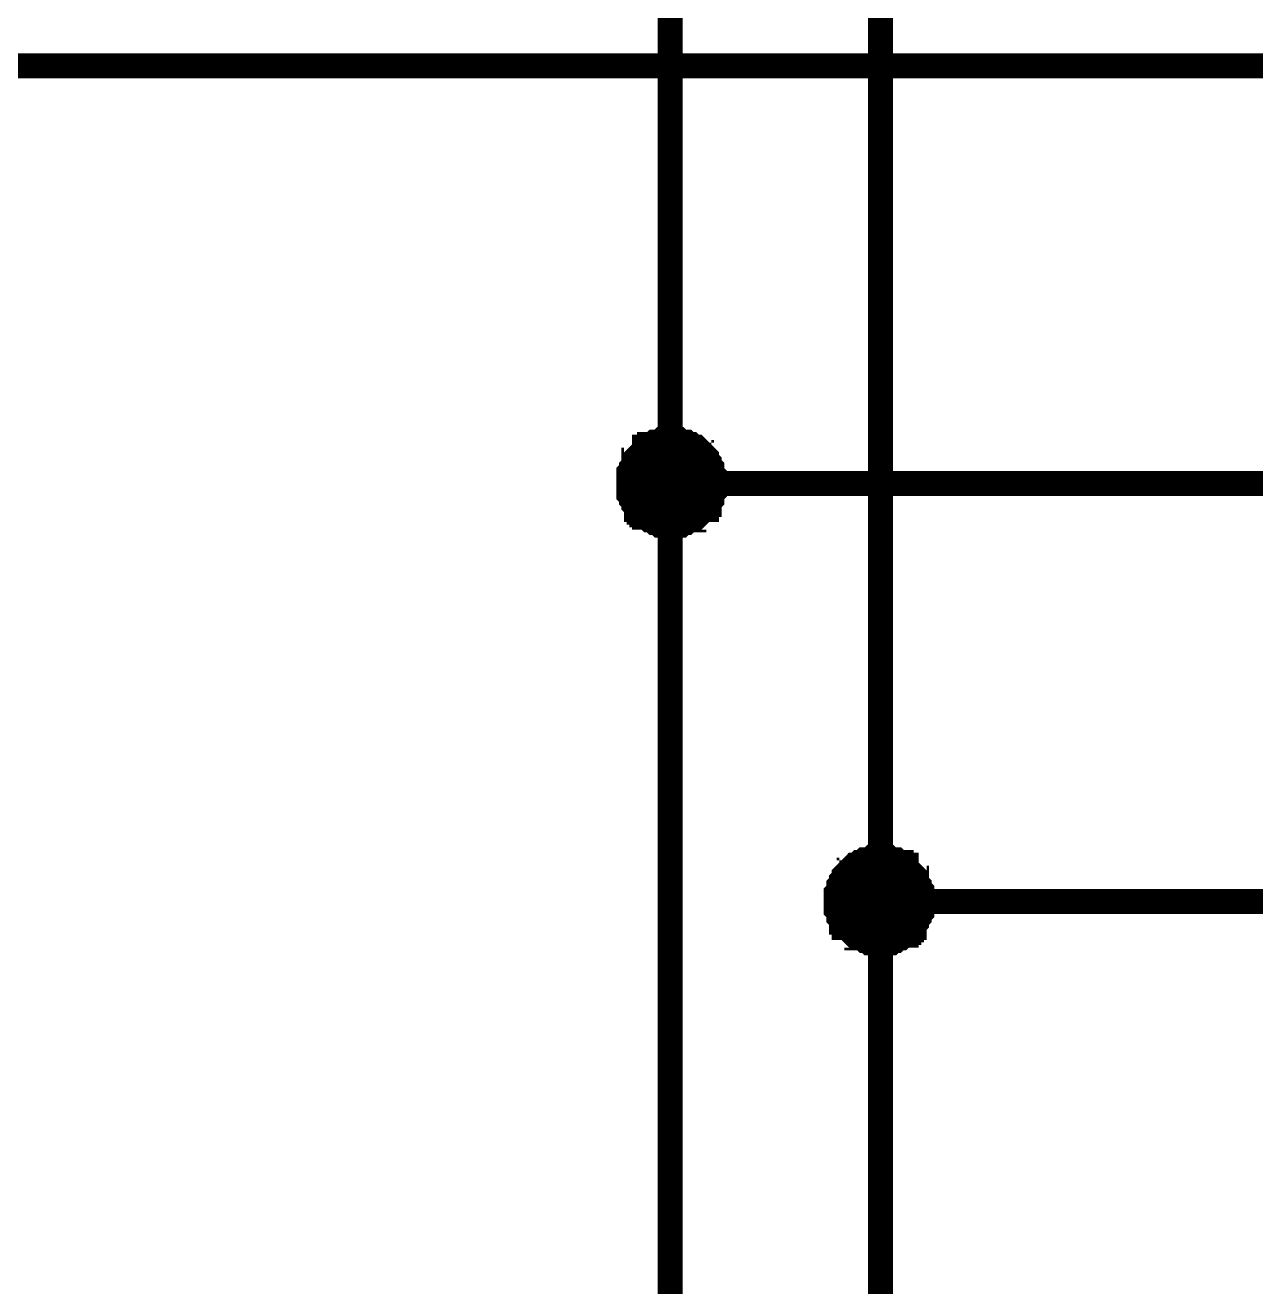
# Model space of a CAD drawing. Extents: x 260 to 1101, y 70 to 664.
# Drawn here: x 951.25 to 965.99, y 327.16 to 342.26 of the extents above; entities that cross this region are included whole.
import ezdxf

# ---------------------------------------------------------------- set-up
doc = ezdxf.new("R2010")
doc.units = 0
doc.header["$MEASUREMENT"] = 0
doc.layers.add('Sheet', color=255, linetype='CONTINUOUS')

msp = doc.modelspace()

# ---------------------------------------------------------------- linework, layer by layer
at = {"layer": 'Sheet'}
for points, const_width in [([(958.975, 336.776), (958.975, 351.782)], 0.3), ([(961.491, 346.78), (961.491, 331.775), (963.975, 331.775)], 0.3), ([(963.975, 341.778), (933.975, 341.778), (933.975, 289.275), (881.521, 289.275), (881.521, 311.767), (886.49, 311.767)], 0.3), ([(966.491, 341.778), (963.975, 341.778)], 0.3), ([(958.478, 336.776), (958.478, 336.807), (958.478, 336.839), (958.478, 336.839), (958.478, 336.87), (958.478, 336.901), (958.509, 336.932), (958.509, 336.963), (958.509, 336.963), (958.54, 336.994), (958.54, 337.025), (958.54, 337.056), (958.571, 337.056), (958.571, 337.087), (958.602, 337.118), (958.602, 337.118), (958.633, 337.149), (958.633, 337.149), (958.665, 337.18), (958.665, 337.211), (958.696, 337.211), (958.727, 337.211), (958.727, 337.242), (958.758, 337.242), (958.789, 337.273), (958.789, 337.273), (958.82, 337.273), (958.851, 337.273), (958.882, 337.305), (958.913, 337.305), (958.913, 337.305), (958.944, 337.305), (958.975, 337.305)], 0.3), ([(958.478, 336.776), (958.478, 336.807), (958.478, 336.839), (958.478, 336.839), (958.478, 336.87), (958.478, 336.901), (958.509, 336.932), (958.509, 336.963), (958.509, 336.963), (958.54, 336.994), (958.54, 337.025), (958.54, 337.056), (958.571, 337.056), (958.571, 337.087), (958.602, 337.118), (958.602, 337.118), (958.633, 337.149), (958.633, 337.149), (958.665, 337.18), (958.665, 337.211), (958.696, 337.211), (958.727, 337.211), (958.727, 337.242), (958.758, 337.242), (958.789, 337.273), (958.789, 337.273), (958.82, 337.273), (958.851, 337.273), (958.882, 337.305), (958.913, 337.305), (958.913, 337.305), (958.944, 337.305), (958.975, 337.305)], 0.3), ([(958.478, 336.776), (958.478, 336.807), (958.478, 336.839), (958.478, 336.839), (958.478, 336.87), (958.478, 336.901), (958.509, 336.932), (958.509, 336.963), (958.509, 336.963), (958.54, 336.994), (958.54, 337.025), (958.54, 337.056), (958.571, 337.056), (958.571, 337.087), (958.602, 337.118), (958.602, 337.118), (958.633, 337.149), (958.633, 337.149), (958.665, 337.18), (958.665, 337.211), (958.696, 337.211), (958.727, 337.211), (958.727, 337.242), (958.758, 337.242), (958.789, 337.273), (958.789, 337.273), (958.82, 337.273), (958.851, 337.273), (958.882, 337.305), (958.913, 337.305), (958.913, 337.305), (958.944, 337.305), (958.975, 337.305)], 0.3), ([(958.478, 336.776), (958.478, 336.807), (958.478, 336.839), (958.478, 336.839), (958.478, 336.87), (958.478, 336.901), (958.509, 336.932), (958.509, 336.963), (958.509, 336.963), (958.54, 336.994), (958.54, 337.025), (958.54, 337.056), (958.571, 337.056), (958.571, 337.087), (958.602, 337.118), (958.602, 337.118), (958.633, 337.149), (958.633, 337.149), (958.665, 337.18), (958.665, 337.211), (958.696, 337.211), (958.727, 337.211), (958.727, 337.242), (958.758, 337.242), (958.789, 337.273), (958.789, 337.273), (958.82, 337.273), (958.851, 337.273), (958.882, 337.305), (958.913, 337.305), (958.913, 337.305), (958.944, 337.305), (958.975, 337.305)], 0.3), ([(958.975, 337.305), (958.975, 337.305)], 0.3), ([(958.975, 337.305), (959.006, 337.305), (959.037, 337.305), (959.037, 337.305), (959.068, 337.305), (959.099, 337.273), (959.13, 337.273), (959.161, 337.273), (959.161, 337.273), (959.192, 337.242), (959.224, 337.242), (959.255, 337.211), (959.255, 337.211), (959.286, 337.211), (959.317, 337.18), (959.317, 337.149), (959.348, 337.149), (959.348, 337.118), (959.379, 337.118), (959.41, 337.087), (959.41, 337.056), (959.41, 337.056), (959.441, 337.025), (959.441, 336.994), (959.472, 336.963), (959.472, 336.963), (959.472, 336.932), (959.472, 336.901), (959.503, 336.87), (959.503, 336.839), (959.503, 336.839), (959.503, 336.807), (959.503, 336.776)], 0.3), ([(958.975, 337.305), (958.975, 337.305)], 0.3), ([(958.975, 337.305), (959.006, 337.305), (959.037, 337.305), (959.037, 337.305), (959.068, 337.305), (959.099, 337.273), (959.13, 337.273), (959.161, 337.273), (959.161, 337.273), (959.192, 337.242), (959.224, 337.242), (959.255, 337.211), (959.255, 337.211), (959.286, 337.211), (959.317, 337.18), (959.317, 337.149), (959.348, 337.149), (959.348, 337.118), (959.379, 337.118), (959.41, 337.087), (959.41, 337.056), (959.41, 337.056), (959.441, 337.025), (959.441, 336.994), (959.472, 336.963), (959.472, 336.963), (959.472, 336.932), (959.472, 336.901), (959.503, 336.87), (959.503, 336.839), (959.503, 336.839), (959.503, 336.807), (959.503, 336.776)], 0.3), ([(958.975, 337.305), (958.975, 337.305)], 0.3), ([(958.975, 337.305), (959.006, 337.305), (959.037, 337.305), (959.037, 337.305), (959.068, 337.305), (959.099, 337.273), (959.13, 337.273), (959.161, 337.273), (959.161, 337.273), (959.192, 337.242), (959.224, 337.242), (959.255, 337.211), (959.255, 337.211), (959.286, 337.211), (959.317, 337.18), (959.317, 337.149), (959.348, 337.149), (959.348, 337.118), (959.379, 337.118), (959.41, 337.087), (959.41, 337.056), (959.41, 337.056), (959.441, 337.025), (959.441, 336.994), (959.472, 336.963), (959.472, 336.963), (959.472, 336.932), (959.472, 336.901), (959.503, 336.87), (959.503, 336.839), (959.503, 336.839), (959.503, 336.807), (959.503, 336.776)], 0.3), ([(958.975, 337.305), (958.975, 337.305)], 0.3), ([(958.975, 337.305), (959.006, 337.305), (959.037, 337.305), (959.037, 337.305), (959.068, 337.305), (959.099, 337.273), (959.13, 337.273), (959.161, 337.273), (959.161, 337.273), (959.192, 337.242), (959.224, 337.242), (959.255, 337.211), (959.255, 337.211), (959.286, 337.211), (959.317, 337.18), (959.317, 337.149), (959.348, 337.149), (959.348, 337.118), (959.379, 337.118), (959.41, 337.087), (959.41, 337.056), (959.41, 337.056), (959.441, 337.025), (959.441, 336.994), (959.472, 336.963), (959.472, 336.963), (959.472, 336.932), (959.472, 336.901), (959.503, 336.87), (959.503, 336.839), (959.503, 336.839), (959.503, 336.807), (959.503, 336.776)], 0.3), ([(958.478, 336.776), (958.478, 336.807), (958.478, 336.839), (958.478, 336.839), (958.478, 336.87), (958.478, 336.901), (958.509, 336.932), (958.509, 336.963), (958.509, 336.963), (958.54, 336.994), (958.54, 337.025), (958.54, 337.056), (958.571, 337.056), (958.571, 337.087), (958.602, 337.118), (958.602, 337.118), (958.633, 337.149), (958.633, 337.149), (958.665, 337.18), (958.665, 337.211), (958.696, 337.211), (958.727, 337.211), (958.727, 337.242), (958.758, 337.242), (958.789, 337.273), (958.789, 337.273), (958.82, 337.273), (958.851, 337.273), (958.882, 337.305), (958.913, 337.305), (958.913, 337.305), (958.944, 337.305), (958.975, 337.305)], 0.0991), ([(958.478, 336.776), (958.478, 336.807), (958.478, 336.839), (958.478, 336.839), (958.478, 336.87), (958.478, 336.901), (958.509, 336.932), (958.509, 336.963), (958.509, 336.963), (958.54, 336.994), (958.54, 337.025), (958.54, 337.056), (958.571, 337.056), (958.571, 337.087), (958.602, 337.118), (958.602, 337.118), (958.633, 337.149), (958.633, 337.149), (958.665, 337.18), (958.665, 337.211), (958.696, 337.211), (958.727, 337.211), (958.727, 337.242), (958.758, 337.242), (958.789, 337.273), (958.789, 337.273), (958.82, 337.273), (958.851, 337.273), (958.882, 337.305), (958.913, 337.305), (958.913, 337.305), (958.944, 337.305), (958.975, 337.305)], 0.0991), ([(958.478, 336.776), (958.478, 336.807), (958.478, 336.839), (958.478, 336.839), (958.478, 336.87), (958.478, 336.901), (958.509, 336.932), (958.509, 336.963), (958.509, 336.963), (958.54, 336.994), (958.54, 337.025), (958.54, 337.056), (958.571, 337.056), (958.571, 337.087), (958.602, 337.118), (958.602, 337.118), (958.633, 337.149), (958.633, 337.149), (958.665, 337.18), (958.665, 337.211), (958.696, 337.211), (958.727, 337.211), (958.727, 337.242), (958.758, 337.242), (958.789, 337.273), (958.789, 337.273), (958.82, 337.273), (958.851, 337.273), (958.882, 337.305), (958.913, 337.305), (958.913, 337.305), (958.944, 337.305), (958.975, 337.305)], 0.0991), ([(958.478, 336.776), (958.478, 336.807), (958.478, 336.839), (958.478, 336.839), (958.478, 336.87), (958.478, 336.901), (958.509, 336.932), (958.509, 336.963), (958.509, 336.963), (958.54, 336.994), (958.54, 337.025), (958.54, 337.056), (958.571, 337.056), (958.571, 337.087), (958.602, 337.118), (958.602, 337.118), (958.633, 337.149), (958.633, 337.149), (958.665, 337.18), (958.665, 337.211), (958.696, 337.211), (958.727, 337.211), (958.727, 337.242), (958.758, 337.242), (958.789, 337.273), (958.789, 337.273), (958.82, 337.273), (958.851, 337.273), (958.882, 337.305), (958.913, 337.305), (958.913, 337.305), (958.944, 337.305), (958.975, 337.305)], 0.0991), ([(958.975, 337.305), (958.975, 337.305)], 0.0991), ([(958.975, 337.305), (959.006, 337.305), (959.037, 337.305), (959.037, 337.305), (959.068, 337.305), (959.099, 337.273), (959.13, 337.273), (959.161, 337.273), (959.161, 337.273), (959.192, 337.242), (959.224, 337.242), (959.255, 337.211), (959.255, 337.211), (959.286, 337.211), (959.317, 337.18), (959.317, 337.149), (959.348, 337.149), (959.348, 337.118), (959.379, 337.118), (959.41, 337.087), (959.41, 337.056), (959.41, 337.056), (959.441, 337.025), (959.441, 336.994), (959.472, 336.963), (959.472, 336.963), (959.472, 336.932), (959.472, 336.901), (959.503, 336.87), (959.503, 336.839), (959.503, 336.839), (959.503, 336.807), (959.503, 336.776)], 0.0991), ([(958.975, 337.305), (958.975, 337.305)], 0.0991), ([(958.975, 337.305), (959.006, 337.305), (959.037, 337.305), (959.037, 337.305), (959.068, 337.305), (959.099, 337.273), (959.13, 337.273), (959.161, 337.273), (959.161, 337.273), (959.192, 337.242), (959.224, 337.242), (959.255, 337.211), (959.255, 337.211), (959.286, 337.211), (959.317, 337.18), (959.317, 337.149), (959.348, 337.149), (959.348, 337.118), (959.379, 337.118), (959.41, 337.087), (959.41, 337.056), (959.41, 337.056), (959.441, 337.025), (959.441, 336.994), (959.472, 336.963), (959.472, 336.963), (959.472, 336.932), (959.472, 336.901), (959.503, 336.87), (959.503, 336.839), (959.503, 336.839), (959.503, 336.807), (959.503, 336.776)], 0.0991), ([(958.975, 337.305), (958.975, 337.305)], 0.0991), ([(958.975, 337.305), (959.006, 337.305), (959.037, 337.305), (959.037, 337.305), (959.068, 337.305), (959.099, 337.273), (959.13, 337.273), (959.161, 337.273), (959.161, 337.273), (959.192, 337.242), (959.224, 337.242), (959.255, 337.211), (959.255, 337.211), (959.286, 337.211), (959.317, 337.18), (959.317, 337.149), (959.348, 337.149), (959.348, 337.118), (959.379, 337.118), (959.41, 337.087), (959.41, 337.056), (959.41, 337.056), (959.441, 337.025), (959.441, 336.994), (959.472, 336.963), (959.472, 336.963), (959.472, 336.932), (959.472, 336.901), (959.503, 336.87), (959.503, 336.839), (959.503, 336.839), (959.503, 336.807), (959.503, 336.776)], 0.0991), ([(958.975, 337.305), (958.975, 337.305)], 0.0991), ([(958.975, 337.305), (959.006, 337.305), (959.037, 337.305), (959.037, 337.305), (959.068, 337.305), (959.099, 337.273), (959.13, 337.273), (959.161, 337.273), (959.161, 337.273), (959.192, 337.242), (959.224, 337.242), (959.255, 337.211), (959.255, 337.211), (959.286, 337.211), (959.317, 337.18), (959.317, 337.149), (959.348, 337.149), (959.348, 337.118), (959.379, 337.118), (959.41, 337.087), (959.41, 337.056), (959.41, 337.056), (959.441, 337.025), (959.441, 336.994), (959.472, 336.963), (959.472, 336.963), (959.472, 336.932), (959.472, 336.901), (959.503, 336.87), (959.503, 336.839), (959.503, 336.839), (959.503, 336.807), (959.503, 336.776)], 0.0991), ([(958.975, 336.279), (958.944, 336.279), (958.913, 336.279), (958.913, 336.279), (958.882, 336.279), (958.851, 336.279), (958.82, 336.31), (958.789, 336.31), (958.789, 336.31), (958.758, 336.341), (958.727, 336.341), (958.727, 336.341), (958.696, 336.373), (958.665, 336.373), (958.665, 336.404), (958.633, 336.404), (958.633, 336.435), (958.602, 336.435), (958.602, 336.466), (958.571, 336.466), (958.571, 336.497), (958.54, 336.528), (958.54, 336.528), (958.54, 336.559), (958.509, 336.59), (958.509, 336.59), (958.509, 336.621), (958.478, 336.652), (958.478, 336.683), (958.478, 336.714), (958.478, 336.714), (958.478, 336.745), (958.478, 336.776)], 0.3), ([(958.478, 336.776), (958.478, 336.776)], 0.3), ([(958.975, 336.279), (958.944, 336.279), (958.913, 336.279), (958.913, 336.279), (958.882, 336.279), (958.851, 336.279), (958.82, 336.31), (958.789, 336.31), (958.789, 336.31), (958.758, 336.341), (958.727, 336.341), (958.727, 336.341), (958.696, 336.373), (958.665, 336.373), (958.665, 336.404), (958.633, 336.404), (958.633, 336.435), (958.602, 336.435), (958.602, 336.466), (958.571, 336.466), (958.571, 336.497), (958.54, 336.528), (958.54, 336.528), (958.54, 336.559), (958.509, 336.59), (958.509, 336.59), (958.509, 336.621), (958.478, 336.652), (958.478, 336.683), (958.478, 336.714), (958.478, 336.714), (958.478, 336.745), (958.478, 336.776)], 0.3), ([(958.478, 336.776), (958.478, 336.776)], 0.3), ([(958.975, 336.279), (958.944, 336.279), (958.913, 336.279), (958.913, 336.279), (958.882, 336.279), (958.851, 336.279), (958.82, 336.31), (958.789, 336.31), (958.789, 336.31), (958.758, 336.341), (958.727, 336.341), (958.727, 336.341), (958.696, 336.373), (958.665, 336.373), (958.665, 336.404), (958.633, 336.404), (958.633, 336.435), (958.602, 336.435), (958.602, 336.466), (958.571, 336.466), (958.571, 336.497), (958.54, 336.528), (958.54, 336.528), (958.54, 336.559), (958.509, 336.59), (958.509, 336.59), (958.509, 336.621), (958.478, 336.652), (958.478, 336.683), (958.478, 336.714), (958.478, 336.714), (958.478, 336.745), (958.478, 336.776)], 0.3), ([(958.478, 336.776), (958.478, 336.776)], 0.3), ([(958.975, 336.279), (958.944, 336.279), (958.913, 336.279), (958.913, 336.279), (958.882, 336.279), (958.851, 336.279), (958.82, 336.31), (958.789, 336.31), (958.789, 336.31), (958.758, 336.341), (958.727, 336.341), (958.727, 336.341), (958.696, 336.373), (958.665, 336.373), (958.665, 336.404), (958.633, 336.404), (958.633, 336.435), (958.602, 336.435), (958.602, 336.466), (958.571, 336.466), (958.571, 336.497), (958.54, 336.528), (958.54, 336.528), (958.54, 336.559), (958.509, 336.59), (958.509, 336.59), (958.509, 336.621), (958.478, 336.652), (958.478, 336.683), (958.478, 336.714), (958.478, 336.714), (958.478, 336.745), (958.478, 336.776)], 0.3), ([(958.478, 336.776), (958.478, 336.776)], 0.3), ([(963.975, 336.776), (958.975, 336.776), (958.975, 321.771)], 0.3), ([(959.503, 336.776), (959.503, 336.745), (959.503, 336.714), (959.503, 336.714), (959.503, 336.683), (959.472, 336.652), (959.472, 336.621), (959.472, 336.59), (959.472, 336.59), (959.441, 336.559), (959.441, 336.528), (959.41, 336.528), (959.41, 336.497), (959.41, 336.466), (959.379, 336.466), (959.348, 336.435), (959.348, 336.435), (959.317, 336.404), (959.317, 336.404), (959.286, 336.373), (959.255, 336.373), (959.255, 336.341), (959.224, 336.341), (959.192, 336.341), (959.161, 336.31), (959.161, 336.31), (959.13, 336.31), (959.099, 336.279), (959.068, 336.279), (959.037, 336.279), (959.037, 336.279), (959.006, 336.279), (958.975, 336.279)], 0.3), ([(959.503, 336.776), (959.503, 336.745), (959.503, 336.714), (959.503, 336.714), (959.503, 336.683), (959.472, 336.652), (959.472, 336.621), (959.472, 336.59), (959.472, 336.59), (959.441, 336.559), (959.441, 336.528), (959.41, 336.528), (959.41, 336.497), (959.41, 336.466), (959.379, 336.466), (959.348, 336.435), (959.348, 336.435), (959.317, 336.404), (959.317, 336.404), (959.286, 336.373), (959.255, 336.373), (959.255, 336.341), (959.224, 336.341), (959.192, 336.341), (959.161, 336.31), (959.161, 336.31), (959.13, 336.31), (959.099, 336.279), (959.068, 336.279), (959.037, 336.279), (959.037, 336.279), (959.006, 336.279), (958.975, 336.279)], 0.3), ([(959.503, 336.776), (959.503, 336.745), (959.503, 336.714), (959.503, 336.714), (959.503, 336.683), (959.472, 336.652), (959.472, 336.621), (959.472, 336.59), (959.472, 336.59), (959.441, 336.559), (959.441, 336.528), (959.41, 336.528), (959.41, 336.497), (959.41, 336.466), (959.379, 336.466), (959.348, 336.435), (959.348, 336.435), (959.317, 336.404), (959.317, 336.404), (959.286, 336.373), (959.255, 336.373), (959.255, 336.341), (959.224, 336.341), (959.192, 336.341), (959.161, 336.31), (959.161, 336.31), (959.13, 336.31), (959.099, 336.279), (959.068, 336.279), (959.037, 336.279), (959.037, 336.279), (959.006, 336.279), (958.975, 336.279)], 0.3), ([(959.503, 336.776), (959.503, 336.745), (959.503, 336.714), (959.503, 336.714), (959.503, 336.683), (959.472, 336.652), (959.472, 336.621), (959.472, 336.59), (959.472, 336.59), (959.441, 336.559), (959.441, 336.528), (959.41, 336.528), (959.41, 336.497), (959.41, 336.466), (959.379, 336.466), (959.348, 336.435), (959.348, 336.435), (959.317, 336.404), (959.317, 336.404), (959.286, 336.373), (959.255, 336.373), (959.255, 336.341), (959.224, 336.341), (959.192, 336.341), (959.161, 336.31), (959.161, 336.31), (959.13, 336.31), (959.099, 336.279), (959.068, 336.279), (959.037, 336.279), (959.037, 336.279), (959.006, 336.279), (958.975, 336.279)], 0.3), ([(959.503, 336.776), (959.503, 336.776), (959.503, 336.776), (959.503, 336.776), (959.503, 336.776), (959.503, 336.776), (959.503, 336.776), (959.503, 336.776), (959.503, 336.776), (959.503, 336.776), (959.503, 336.776), (959.503, 336.776), (959.503, 336.776), (959.503, 336.776), (959.503, 336.776), (959.503, 336.776), (959.503, 336.776), (959.503, 336.776), (959.503, 336.776), (959.503, 336.776), (959.503, 336.776), (959.503, 336.776), (959.503, 336.776), (959.503, 336.776), (959.503, 336.776), (959.503, 336.776), (959.503, 336.776), (959.503, 336.776), (959.503, 336.776), (959.503, 336.776), (959.503, 336.776), (959.503, 336.776), (959.503, 336.776)], 0.3), ([(959.503, 336.776), (959.503, 336.776)], 0.3), ([(959.503, 336.776), (959.503, 336.776), (959.503, 336.776), (959.503, 336.776), (959.503, 336.776), (959.503, 336.776), (959.503, 336.776), (959.503, 336.776), (959.503, 336.776), (959.503, 336.776), (959.503, 336.776), (959.503, 336.776), (959.503, 336.776), (959.503, 336.776), (959.503, 336.776), (959.503, 336.776), (959.503, 336.776), (959.503, 336.776), (959.503, 336.776), (959.503, 336.776), (959.503, 336.776), (959.503, 336.776), (959.503, 336.776), (959.503, 336.776), (959.503, 336.776), (959.503, 336.776), (959.503, 336.776), (959.503, 336.776), (959.503, 336.776), (959.503, 336.776), (959.503, 336.776), (959.503, 336.776), (959.503, 336.776)], 0.3), ([(959.503, 336.776), (959.503, 336.776)], 0.3), ([(959.503, 336.776), (959.503, 336.776), (959.503, 336.776), (959.503, 336.776), (959.503, 336.776), (959.503, 336.776), (959.503, 336.776), (959.503, 336.776), (959.503, 336.776), (959.503, 336.776), (959.503, 336.776), (959.503, 336.776), (959.503, 336.776), (959.503, 336.776), (959.503, 336.776), (959.503, 336.776), (959.503, 336.776), (959.503, 336.776), (959.503, 336.776), (959.503, 336.776), (959.503, 336.776), (959.503, 336.776), (959.503, 336.776), (959.503, 336.776), (959.503, 336.776), (959.503, 336.776), (959.503, 336.776), (959.503, 336.776), (959.503, 336.776), (959.503, 336.776), (959.503, 336.776), (959.503, 336.776), (959.503, 336.776)], 0.3), ([(959.503, 336.776), (959.503, 336.776)], 0.3), ([(959.503, 336.776), (959.503, 336.776), (959.503, 336.776), (959.503, 336.776), (959.503, 336.776), (959.503, 336.776), (959.503, 336.776), (959.503, 336.776), (959.503, 336.776), (959.503, 336.776), (959.503, 336.776), (959.503, 336.776), (959.503, 336.776), (959.503, 336.776), (959.503, 336.776), (959.503, 336.776), (959.503, 336.776), (959.503, 336.776), (959.503, 336.776), (959.503, 336.776), (959.503, 336.776), (959.503, 336.776), (959.503, 336.776), (959.503, 336.776), (959.503, 336.776), (959.503, 336.776), (959.503, 336.776), (959.503, 336.776), (959.503, 336.776), (959.503, 336.776), (959.503, 336.776), (959.503, 336.776), (959.503, 336.776)], 0.3), ([(959.503, 336.776), (959.503, 336.776)], 0.3), ([(966.491, 336.776), (963.975, 336.776)], 0.3), ([(958.975, 336.279), (958.944, 336.279), (958.913, 336.279), (958.913, 336.279), (958.882, 336.279), (958.851, 336.279), (958.82, 336.31), (958.789, 336.31), (958.789, 336.31), (958.758, 336.341), (958.727, 336.341), (958.727, 336.341), (958.696, 336.373), (958.665, 336.373), (958.665, 336.404), (958.633, 336.404), (958.633, 336.435), (958.602, 336.435), (958.602, 336.466), (958.571, 336.466), (958.571, 336.497), (958.54, 336.528), (958.54, 336.528), (958.54, 336.559), (958.509, 336.59), (958.509, 336.59), (958.509, 336.621), (958.478, 336.652), (958.478, 336.683), (958.478, 336.714), (958.478, 336.714), (958.478, 336.745), (958.478, 336.776)], 0.0991), ([(958.478, 336.776), (958.478, 336.776)], 0.0991), ([(958.975, 336.279), (958.944, 336.279), (958.913, 336.279), (958.913, 336.279), (958.882, 336.279), (958.851, 336.279), (958.82, 336.31), (958.789, 336.31), (958.789, 336.31), (958.758, 336.341), (958.727, 336.341), (958.727, 336.341), (958.696, 336.373), (958.665, 336.373), (958.665, 336.404), (958.633, 336.404), (958.633, 336.435), (958.602, 336.435), (958.602, 336.466), (958.571, 336.466), (958.571, 336.497), (958.54, 336.528), (958.54, 336.528), (958.54, 336.559), (958.509, 336.59), (958.509, 336.59), (958.509, 336.621), (958.478, 336.652), (958.478, 336.683), (958.478, 336.714), (958.478, 336.714), (958.478, 336.745), (958.478, 336.776)], 0.0991), ([(958.478, 336.776), (958.478, 336.776)], 0.0991), ([(958.975, 336.279), (958.944, 336.279), (958.913, 336.279), (958.913, 336.279), (958.882, 336.279), (958.851, 336.279), (958.82, 336.31), (958.789, 336.31), (958.789, 336.31), (958.758, 336.341), (958.727, 336.341), (958.727, 336.341), (958.696, 336.373), (958.665, 336.373), (958.665, 336.404), (958.633, 336.404), (958.633, 336.435), (958.602, 336.435), (958.602, 336.466), (958.571, 336.466), (958.571, 336.497), (958.54, 336.528), (958.54, 336.528), (958.54, 336.559), (958.509, 336.59), (958.509, 336.59), (958.509, 336.621), (958.478, 336.652), (958.478, 336.683), (958.478, 336.714), (958.478, 336.714), (958.478, 336.745), (958.478, 336.776)], 0.0991), ([(958.478, 336.776), (958.478, 336.776)], 0.0991), ([(958.975, 336.279), (958.944, 336.279), (958.913, 336.279), (958.913, 336.279), (958.882, 336.279), (958.851, 336.279), (958.82, 336.31), (958.789, 336.31), (958.789, 336.31), (958.758, 336.341), (958.727, 336.341), (958.727, 336.341), (958.696, 336.373), (958.665, 336.373), (958.665, 336.404), (958.633, 336.404), (958.633, 336.435), (958.602, 336.435), (958.602, 336.466), (958.571, 336.466), (958.571, 336.497), (958.54, 336.528), (958.54, 336.528), (958.54, 336.559), (958.509, 336.59), (958.509, 336.59), (958.509, 336.621), (958.478, 336.652), (958.478, 336.683), (958.478, 336.714), (958.478, 336.714), (958.478, 336.745), (958.478, 336.776)], 0.0991), ([(958.478, 336.776), (958.478, 336.776)], 0.0991), ([(959.503, 336.776), (959.503, 336.745), (959.503, 336.714), (959.503, 336.714), (959.503, 336.683), (959.472, 336.652), (959.472, 336.621), (959.472, 336.59), (959.472, 336.59), (959.441, 336.559), (959.441, 336.528), (959.41, 336.528), (959.41, 336.497), (959.41, 336.466), (959.379, 336.466), (959.348, 336.435), (959.348, 336.435), (959.317, 336.404), (959.317, 336.404), (959.286, 336.373), (959.255, 336.373), (959.255, 336.341), (959.224, 336.341), (959.192, 336.341), (959.161, 336.31), (959.161, 336.31), (959.13, 336.31), (959.099, 336.279), (959.068, 336.279), (959.037, 336.279), (959.037, 336.279), (959.006, 336.279), (958.975, 336.279)], 0.0991), ([(959.503, 336.776), (959.503, 336.745), (959.503, 336.714), (959.503, 336.714), (959.503, 336.683), (959.472, 336.652), (959.472, 336.621), (959.472, 336.59), (959.472, 336.59), (959.441, 336.559), (959.441, 336.528), (959.41, 336.528), (959.41, 336.497), (959.41, 336.466), (959.379, 336.466), (959.348, 336.435), (959.348, 336.435), (959.317, 336.404), (959.317, 336.404), (959.286, 336.373), (959.255, 336.373), (959.255, 336.341), (959.224, 336.341), (959.192, 336.341), (959.161, 336.31), (959.161, 336.31), (959.13, 336.31), (959.099, 336.279), (959.068, 336.279), (959.037, 336.279), (959.037, 336.279), (959.006, 336.279), (958.975, 336.279)], 0.0991), ([(959.503, 336.776), (959.503, 336.745), (959.503, 336.714), (959.503, 336.714), (959.503, 336.683), (959.472, 336.652), (959.472, 336.621), (959.472, 336.59), (959.472, 336.59), (959.441, 336.559), (959.441, 336.528), (959.41, 336.528), (959.41, 336.497), (959.41, 336.466), (959.379, 336.466), (959.348, 336.435), (959.348, 336.435), (959.317, 336.404), (959.317, 336.404), (959.286, 336.373), (959.255, 336.373), (959.255, 336.341), (959.224, 336.341), (959.192, 336.341), (959.161, 336.31), (959.161, 336.31), (959.13, 336.31), (959.099, 336.279), (959.068, 336.279), (959.037, 336.279), (959.037, 336.279), (959.006, 336.279), (958.975, 336.279)], 0.0991), ([(959.503, 336.776), (959.503, 336.745), (959.503, 336.714), (959.503, 336.714), (959.503, 336.683), (959.472, 336.652), (959.472, 336.621), (959.472, 336.59), (959.472, 336.59), (959.441, 336.559), (959.441, 336.528), (959.41, 336.528), (959.41, 336.497), (959.41, 336.466), (959.379, 336.466), (959.348, 336.435), (959.348, 336.435), (959.317, 336.404), (959.317, 336.404), (959.286, 336.373), (959.255, 336.373), (959.255, 336.341), (959.224, 336.341), (959.192, 336.341), (959.161, 336.31), (959.161, 336.31), (959.13, 336.31), (959.099, 336.279), (959.068, 336.279), (959.037, 336.279), (959.037, 336.279), (959.006, 336.279), (958.975, 336.279)], 0.0991), ([(959.503, 336.776), (959.503, 336.776), (959.503, 336.776), (959.503, 336.776), (959.503, 336.776), (959.503, 336.776), (959.503, 336.776), (959.503, 336.776), (959.503, 336.776), (959.503, 336.776), (959.503, 336.776), (959.503, 336.776), (959.503, 336.776), (959.503, 336.776), (959.503, 336.776), (959.503, 336.776), (959.503, 336.776), (959.503, 336.776), (959.503, 336.776), (959.503, 336.776), (959.503, 336.776), (959.503, 336.776), (959.503, 336.776), (959.503, 336.776), (959.503, 336.776), (959.503, 336.776), (959.503, 336.776), (959.503, 336.776), (959.503, 336.776), (959.503, 336.776), (959.503, 336.776), (959.503, 336.776), (959.503, 336.776)], 0.0991), ([(959.503, 336.776), (959.503, 336.776)], 0.0991), ([(959.503, 336.776), (959.503, 336.776), (959.503, 336.776), (959.503, 336.776), (959.503, 336.776), (959.503, 336.776), (959.503, 336.776), (959.503, 336.776), (959.503, 336.776), (959.503, 336.776), (959.503, 336.776), (959.503, 336.776), (959.503, 336.776), (959.503, 336.776), (959.503, 336.776), (959.503, 336.776), (959.503, 336.776), (959.503, 336.776), (959.503, 336.776), (959.503, 336.776), (959.503, 336.776), (959.503, 336.776), (959.503, 336.776), (959.503, 336.776), (959.503, 336.776), (959.503, 336.776), (959.503, 336.776), (959.503, 336.776), (959.503, 336.776), (959.503, 336.776), (959.503, 336.776), (959.503, 336.776), (959.503, 336.776)], 0.0991), ([(959.503, 336.776), (959.503, 336.776)], 0.0991), ([(959.503, 336.776), (959.503, 336.776), (959.503, 336.776), (959.503, 336.776), (959.503, 336.776), (959.503, 336.776), (959.503, 336.776), (959.503, 336.776), (959.503, 336.776), (959.503, 336.776), (959.503, 336.776), (959.503, 336.776), (959.503, 336.776), (959.503, 336.776), (959.503, 336.776), (959.503, 336.776), (959.503, 336.776), (959.503, 336.776), (959.503, 336.776), (959.503, 336.776), (959.503, 336.776), (959.503, 336.776), (959.503, 336.776), (959.503, 336.776), (959.503, 336.776), (959.503, 336.776), (959.503, 336.776), (959.503, 336.776), (959.503, 336.776), (959.503, 336.776), (959.503, 336.776), (959.503, 336.776), (959.503, 336.776)], 0.0991), ([(959.503, 336.776), (959.503, 336.776)], 0.0991), ([(959.503, 336.776), (959.503, 336.776), (959.503, 336.776), (959.503, 336.776), (959.503, 336.776), (959.503, 336.776), (959.503, 336.776), (959.503, 336.776), (959.503, 336.776), (959.503, 336.776), (959.503, 336.776), (959.503, 336.776), (959.503, 336.776), (959.503, 336.776), (959.503, 336.776), (959.503, 336.776), (959.503, 336.776), (959.503, 336.776), (959.503, 336.776), (959.503, 336.776), (959.503, 336.776), (959.503, 336.776), (959.503, 336.776), (959.503, 336.776), (959.503, 336.776), (959.503, 336.776), (959.503, 336.776), (959.503, 336.776), (959.503, 336.776), (959.503, 336.776), (959.503, 336.776), (959.503, 336.776), (959.503, 336.776)], 0.0991), ([(959.503, 336.776), (959.503, 336.776)], 0.0991), ([(960.963, 331.775), (960.963, 331.806), (960.963, 331.837), (960.963, 331.837), (960.963, 331.868), (960.994, 331.899), (960.994, 331.93), (960.994, 331.961), (960.994, 331.961), (961.025, 331.992), (961.025, 332.023), (961.056, 332.054), (961.056, 332.054), (961.056, 332.085), (961.087, 332.116), (961.118, 332.116), (961.118, 332.147), (961.149, 332.147), (961.149, 332.178), (961.18, 332.21), (961.211, 332.21), (961.211, 332.21), (961.242, 332.241), (961.273, 332.241), (961.304, 332.272), (961.304, 332.272), (961.335, 332.272), (961.366, 332.272), (961.397, 332.303), (961.429, 332.303), (961.429, 332.303), (961.46, 332.303), (961.491, 332.303)], 0.3), ([(960.963, 331.775), (960.963, 331.806), (960.963, 331.837), (960.963, 331.837), (960.963, 331.868), (960.994, 331.899), (960.994, 331.93), (960.994, 331.961), (960.994, 331.961), (961.025, 331.992), (961.025, 332.023), (961.056, 332.054), (961.056, 332.054), (961.056, 332.085), (961.087, 332.116), (961.118, 332.116), (961.118, 332.147), (961.149, 332.147), (961.149, 332.178), (961.18, 332.21), (961.211, 332.21), (961.211, 332.21), (961.242, 332.241), (961.273, 332.241), (961.304, 332.272), (961.304, 332.272), (961.335, 332.272), (961.366, 332.272), (961.397, 332.303), (961.429, 332.303), (961.429, 332.303), (961.46, 332.303), (961.491, 332.303)], 0.3), ([(960.963, 331.775), (960.963, 331.806), (960.963, 331.837), (960.963, 331.837), (960.963, 331.868), (960.994, 331.899), (960.994, 331.93), (960.994, 331.961), (960.994, 331.961), (961.025, 331.992), (961.025, 332.023), (961.056, 332.054), (961.056, 332.054), (961.056, 332.085), (961.087, 332.116), (961.118, 332.116), (961.118, 332.147), (961.149, 332.147), (961.149, 332.178), (961.18, 332.21), (961.211, 332.21), (961.211, 332.21), (961.242, 332.241), (961.273, 332.241), (961.304, 332.272), (961.304, 332.272), (961.335, 332.272), (961.366, 332.272), (961.397, 332.303), (961.429, 332.303), (961.429, 332.303), (961.46, 332.303), (961.491, 332.303)], 0.3), ([(960.963, 331.775), (960.963, 331.806), (960.963, 331.837), (960.963, 331.837), (960.963, 331.868), (960.994, 331.899), (960.994, 331.93), (960.994, 331.961), (960.994, 331.961), (961.025, 331.992), (961.025, 332.023), (961.056, 332.054), (961.056, 332.054), (961.056, 332.085), (961.087, 332.116), (961.118, 332.116), (961.118, 332.147), (961.149, 332.147), (961.149, 332.178), (961.18, 332.21), (961.211, 332.21), (961.211, 332.21), (961.242, 332.241), (961.273, 332.241), (961.304, 332.272), (961.304, 332.272), (961.335, 332.272), (961.366, 332.272), (961.397, 332.303), (961.429, 332.303), (961.429, 332.303), (961.46, 332.303), (961.491, 332.303)], 0.3), ([(961.491, 332.303), (961.491, 332.303)], 0.3), ([(961.491, 332.303), (961.522, 332.303), (961.553, 332.303), (961.553, 332.303), (961.584, 332.303), (961.615, 332.272), (961.646, 332.272), (961.677, 332.272), (961.677, 332.272), (961.708, 332.241), (961.739, 332.241), (961.739, 332.21), (961.77, 332.21), (961.801, 332.21), (961.801, 332.178), (961.832, 332.147), (961.832, 332.147), (961.863, 332.116), (961.863, 332.116), (961.894, 332.085), (961.894, 332.054), (961.925, 332.054), (961.925, 332.023), (961.925, 331.992), (961.956, 331.961), (961.956, 331.961), (961.956, 331.93), (961.988, 331.899), (961.988, 331.868), (961.988, 331.837), (961.988, 331.837), (961.988, 331.806), (961.988, 331.775)], 0.3), ([(961.491, 332.303), (961.491, 332.303)], 0.3), ([(961.491, 332.303), (961.522, 332.303), (961.553, 332.303), (961.553, 332.303), (961.584, 332.303), (961.615, 332.272), (961.646, 332.272), (961.677, 332.272), (961.677, 332.272), (961.708, 332.241), (961.739, 332.241), (961.739, 332.21), (961.77, 332.21), (961.801, 332.21), (961.801, 332.178), (961.832, 332.147), (961.832, 332.147), (961.863, 332.116), (961.863, 332.116), (961.894, 332.085), (961.894, 332.054), (961.925, 332.054), (961.925, 332.023), (961.925, 331.992), (961.956, 331.961), (961.956, 331.961), (961.956, 331.93), (961.988, 331.899), (961.988, 331.868), (961.988, 331.837), (961.988, 331.837), (961.988, 331.806), (961.988, 331.775)], 0.3), ([(961.491, 332.303), (961.491, 332.303)], 0.3), ([(961.491, 332.303), (961.522, 332.303), (961.553, 332.303), (961.553, 332.303), (961.584, 332.303), (961.615, 332.272), (961.646, 332.272), (961.677, 332.272), (961.677, 332.272), (961.708, 332.241), (961.739, 332.241), (961.739, 332.21), (961.77, 332.21), (961.801, 332.21), (961.801, 332.178), (961.832, 332.147), (961.832, 332.147), (961.863, 332.116), (961.863, 332.116), (961.894, 332.085), (961.894, 332.054), (961.925, 332.054), (961.925, 332.023), (961.925, 331.992), (961.956, 331.961), (961.956, 331.961), (961.956, 331.93), (961.988, 331.899), (961.988, 331.868), (961.988, 331.837), (961.988, 331.837), (961.988, 331.806), (961.988, 331.775)], 0.3), ([(961.491, 332.303), (961.491, 332.303)], 0.3), ([(961.491, 332.303), (961.522, 332.303), (961.553, 332.303), (961.553, 332.303), (961.584, 332.303), (961.615, 332.272), (961.646, 332.272), (961.677, 332.272), (961.677, 332.272), (961.708, 332.241), (961.739, 332.241), (961.739, 332.21), (961.77, 332.21), (961.801, 332.21), (961.801, 332.178), (961.832, 332.147), (961.832, 332.147), (961.863, 332.116), (961.863, 332.116), (961.894, 332.085), (961.894, 332.054), (961.925, 332.054), (961.925, 332.023), (961.925, 331.992), (961.956, 331.961), (961.956, 331.961), (961.956, 331.93), (961.988, 331.899), (961.988, 331.868), (961.988, 331.837), (961.988, 331.837), (961.988, 331.806), (961.988, 331.775)], 0.3), ([(960.963, 331.775), (960.963, 331.806), (960.963, 331.837), (960.963, 331.837), (960.963, 331.868), (960.994, 331.899), (960.994, 331.93), (960.994, 331.961), (960.994, 331.961), (961.025, 331.992), (961.025, 332.023), (961.056, 332.054), (961.056, 332.054), (961.056, 332.085), (961.087, 332.116), (961.118, 332.116), (961.118, 332.147), (961.149, 332.147), (961.149, 332.178), (961.18, 332.21), (961.211, 332.21), (961.211, 332.21), (961.242, 332.241), (961.273, 332.241), (961.304, 332.272), (961.304, 332.272), (961.335, 332.272), (961.366, 332.272), (961.397, 332.303), (961.429, 332.303), (961.429, 332.303), (961.46, 332.303), (961.491, 332.303)], 0.0991), ([(960.963, 331.775), (960.963, 331.806), (960.963, 331.837), (960.963, 331.837), (960.963, 331.868), (960.994, 331.899), (960.994, 331.93), (960.994, 331.961), (960.994, 331.961), (961.025, 331.992), (961.025, 332.023), (961.056, 332.054), (961.056, 332.054), (961.056, 332.085), (961.087, 332.116), (961.118, 332.116), (961.118, 332.147), (961.149, 332.147), (961.149, 332.178), (961.18, 332.21), (961.211, 332.21), (961.211, 332.21), (961.242, 332.241), (961.273, 332.241), (961.304, 332.272), (961.304, 332.272), (961.335, 332.272), (961.366, 332.272), (961.397, 332.303), (961.429, 332.303), (961.429, 332.303), (961.46, 332.303), (961.491, 332.303)], 0.0991), ([(960.963, 331.775), (960.963, 331.806), (960.963, 331.837), (960.963, 331.837), (960.963, 331.868), (960.994, 331.899), (960.994, 331.93), (960.994, 331.961), (960.994, 331.961), (961.025, 331.992), (961.025, 332.023), (961.056, 332.054), (961.056, 332.054), (961.056, 332.085), (961.087, 332.116), (961.118, 332.116), (961.118, 332.147), (961.149, 332.147), (961.149, 332.178), (961.18, 332.21), (961.211, 332.21), (961.211, 332.21), (961.242, 332.241), (961.273, 332.241), (961.304, 332.272), (961.304, 332.272), (961.335, 332.272), (961.366, 332.272), (961.397, 332.303), (961.429, 332.303), (961.429, 332.303), (961.46, 332.303), (961.491, 332.303)], 0.0991), ([(960.963, 331.775), (960.963, 331.806), (960.963, 331.837), (960.963, 331.837), (960.963, 331.868), (960.994, 331.899), (960.994, 331.93), (960.994, 331.961), (960.994, 331.961), (961.025, 331.992), (961.025, 332.023), (961.056, 332.054), (961.056, 332.054), (961.056, 332.085), (961.087, 332.116), (961.118, 332.116), (961.118, 332.147), (961.149, 332.147), (961.149, 332.178), (961.18, 332.21), (961.211, 332.21), (961.211, 332.21), (961.242, 332.241), (961.273, 332.241), (961.304, 332.272), (961.304, 332.272), (961.335, 332.272), (961.366, 332.272), (961.397, 332.303), (961.429, 332.303), (961.429, 332.303), (961.46, 332.303), (961.491, 332.303)], 0.0991), ([(961.491, 332.303), (961.491, 332.303)], 0.0991), ([(961.491, 332.303), (961.522, 332.303), (961.553, 332.303), (961.553, 332.303), (961.584, 332.303), (961.615, 332.272), (961.646, 332.272), (961.677, 332.272), (961.677, 332.272), (961.708, 332.241), (961.739, 332.241), (961.739, 332.21), (961.77, 332.21), (961.801, 332.21), (961.801, 332.178), (961.832, 332.147), (961.832, 332.147), (961.863, 332.116), (961.863, 332.116), (961.894, 332.085), (961.894, 332.054), (961.925, 332.054), (961.925, 332.023), (961.925, 331.992), (961.956, 331.961), (961.956, 331.961), (961.956, 331.93), (961.988, 331.899), (961.988, 331.868), (961.988, 331.837), (961.988, 331.837), (961.988, 331.806), (961.988, 331.775)], 0.0991), ([(961.491, 332.303), (961.491, 332.303)], 0.0991), ([(961.491, 332.303), (961.522, 332.303), (961.553, 332.303), (961.553, 332.303), (961.584, 332.303), (961.615, 332.272), (961.646, 332.272), (961.677, 332.272), (961.677, 332.272), (961.708, 332.241), (961.739, 332.241), (961.739, 332.21), (961.77, 332.21), (961.801, 332.21), (961.801, 332.178), (961.832, 332.147), (961.832, 332.147), (961.863, 332.116), (961.863, 332.116), (961.894, 332.085), (961.894, 332.054), (961.925, 332.054), (961.925, 332.023), (961.925, 331.992), (961.956, 331.961), (961.956, 331.961), (961.956, 331.93), (961.988, 331.899), (961.988, 331.868), (961.988, 331.837), (961.988, 331.837), (961.988, 331.806), (961.988, 331.775)], 0.0991), ([(961.491, 332.303), (961.491, 332.303)], 0.0991), ([(961.491, 332.303), (961.522, 332.303), (961.553, 332.303), (961.553, 332.303), (961.584, 332.303), (961.615, 332.272), (961.646, 332.272), (961.677, 332.272), (961.677, 332.272), (961.708, 332.241), (961.739, 332.241), (961.739, 332.21), (961.77, 332.21), (961.801, 332.21), (961.801, 332.178), (961.832, 332.147), (961.832, 332.147), (961.863, 332.116), (961.863, 332.116), (961.894, 332.085), (961.894, 332.054), (961.925, 332.054), (961.925, 332.023), (961.925, 331.992), (961.956, 331.961), (961.956, 331.961), (961.956, 331.93), (961.988, 331.899), (961.988, 331.868), (961.988, 331.837), (961.988, 331.837), (961.988, 331.806), (961.988, 331.775)], 0.0991), ([(961.491, 332.303), (961.491, 332.303)], 0.0991), ([(961.491, 332.303), (961.522, 332.303), (961.553, 332.303), (961.553, 332.303), (961.584, 332.303), (961.615, 332.272), (961.646, 332.272), (961.677, 332.272), (961.677, 332.272), (961.708, 332.241), (961.739, 332.241), (961.739, 332.21), (961.77, 332.21), (961.801, 332.21), (961.801, 332.178), (961.832, 332.147), (961.832, 332.147), (961.863, 332.116), (961.863, 332.116), (961.894, 332.085), (961.894, 332.054), (961.925, 332.054), (961.925, 332.023), (961.925, 331.992), (961.956, 331.961), (961.956, 331.961), (961.956, 331.93), (961.988, 331.899), (961.988, 331.868), (961.988, 331.837), (961.988, 331.837), (961.988, 331.806), (961.988, 331.775)], 0.0991), ([(961.491, 331.278), (961.46, 331.278), (961.429, 331.278), (961.429, 331.278), (961.397, 331.278), (961.366, 331.278), (961.335, 331.309), (961.304, 331.309), (961.304, 331.309), (961.273, 331.34), (961.242, 331.34), (961.211, 331.34), (961.211, 331.371), (961.18, 331.371), (961.149, 331.402), (961.149, 331.402), (961.118, 331.433), (961.118, 331.433), (961.087, 331.464), (961.056, 331.464), (961.056, 331.495), (961.056, 331.526), (961.025, 331.526), (961.025, 331.557), (960.994, 331.588), (960.994, 331.588), (960.994, 331.619), (960.994, 331.65), (960.963, 331.681), (960.963, 331.712), (960.963, 331.712), (960.963, 331.744), (960.963, 331.775)], 0.3), ([(960.963, 331.775), (960.963, 331.775)], 0.3), ([(961.491, 331.278), (961.46, 331.278), (961.429, 331.278), (961.429, 331.278), (961.397, 331.278), (961.366, 331.278), (961.335, 331.309), (961.304, 331.309), (961.304, 331.309), (961.273, 331.34), (961.242, 331.34), (961.211, 331.34), (961.211, 331.371), (961.18, 331.371), (961.149, 331.402), (961.149, 331.402), (961.118, 331.433), (961.118, 331.433), (961.087, 331.464), (961.056, 331.464), (961.056, 331.495), (961.056, 331.526), (961.025, 331.526), (961.025, 331.557), (960.994, 331.588), (960.994, 331.588), (960.994, 331.619), (960.994, 331.65), (960.963, 331.681), (960.963, 331.712), (960.963, 331.712), (960.963, 331.744), (960.963, 331.775)], 0.3), ([(960.963, 331.775), (960.963, 331.775)], 0.3), ([(961.491, 331.278), (961.46, 331.278), (961.429, 331.278), (961.429, 331.278), (961.397, 331.278), (961.366, 331.278), (961.335, 331.309), (961.304, 331.309), (961.304, 331.309), (961.273, 331.34), (961.242, 331.34), (961.211, 331.34), (961.211, 331.371), (961.18, 331.371), (961.149, 331.402), (961.149, 331.402), (961.118, 331.433), (961.118, 331.433), (961.087, 331.464), (961.056, 331.464), (961.056, 331.495), (961.056, 331.526), (961.025, 331.526), (961.025, 331.557), (960.994, 331.588), (960.994, 331.588), (960.994, 331.619), (960.994, 331.65), (960.963, 331.681), (960.963, 331.712), (960.963, 331.712), (960.963, 331.744), (960.963, 331.775)], 0.3), ([(960.963, 331.775), (960.963, 331.775)], 0.3), ([(961.491, 331.278), (961.46, 331.278), (961.429, 331.278), (961.429, 331.278), (961.397, 331.278), (961.366, 331.278), (961.335, 331.309), (961.304, 331.309), (961.304, 331.309), (961.273, 331.34), (961.242, 331.34), (961.211, 331.34), (961.211, 331.371), (961.18, 331.371), (961.149, 331.402), (961.149, 331.402), (961.118, 331.433), (961.118, 331.433), (961.087, 331.464), (961.056, 331.464), (961.056, 331.495), (961.056, 331.526), (961.025, 331.526), (961.025, 331.557), (960.994, 331.588), (960.994, 331.588), (960.994, 331.619), (960.994, 331.65), (960.963, 331.681), (960.963, 331.712), (960.963, 331.712), (960.963, 331.744), (960.963, 331.775)], 0.3), ([(960.963, 331.775), (960.963, 331.775)], 0.3), ([(961.491, 331.278), (961.46, 331.278), (961.429, 331.278), (961.429, 331.278), (961.397, 331.278), (961.366, 331.278), (961.335, 331.309), (961.304, 331.309), (961.304, 331.309), (961.273, 331.34), (961.242, 331.34), (961.211, 331.34), (961.211, 331.371), (961.18, 331.371), (961.149, 331.402), (961.149, 331.402), (961.118, 331.433), (961.118, 331.433), (961.087, 331.464), (961.056, 331.464), (961.056, 331.495), (961.056, 331.526), (961.025, 331.526), (961.025, 331.557), (960.994, 331.588), (960.994, 331.588), (960.994, 331.619), (960.994, 331.65), (960.963, 331.681), (960.963, 331.712), (960.963, 331.712), (960.963, 331.744), (960.963, 331.775)], 0.0991), ([(960.963, 331.775), (960.963, 331.775)], 0.0991), ([(961.491, 331.278), (961.46, 331.278), (961.429, 331.278), (961.429, 331.278), (961.397, 331.278), (961.366, 331.278), (961.335, 331.309), (961.304, 331.309), (961.304, 331.309), (961.273, 331.34), (961.242, 331.34), (961.211, 331.34), (961.211, 331.371), (961.18, 331.371), (961.149, 331.402), (961.149, 331.402), (961.118, 331.433), (961.118, 331.433), (961.087, 331.464), (961.056, 331.464), (961.056, 331.495), (961.056, 331.526), (961.025, 331.526), (961.025, 331.557), (960.994, 331.588), (960.994, 331.588), (960.994, 331.619), (960.994, 331.65), (960.963, 331.681), (960.963, 331.712), (960.963, 331.712), (960.963, 331.744), (960.963, 331.775)], 0.0991), ([(960.963, 331.775), (960.963, 331.775)], 0.0991), ([(961.491, 331.278), (961.46, 331.278), (961.429, 331.278), (961.429, 331.278), (961.397, 331.278), (961.366, 331.278), (961.335, 331.309), (961.304, 331.309), (961.304, 331.309), (961.273, 331.34), (961.242, 331.34), (961.211, 331.34), (961.211, 331.371), (961.18, 331.371), (961.149, 331.402), (961.149, 331.402), (961.118, 331.433), (961.118, 331.433), (961.087, 331.464), (961.056, 331.464), (961.056, 331.495), (961.056, 331.526), (961.025, 331.526), (961.025, 331.557), (960.994, 331.588), (960.994, 331.588), (960.994, 331.619), (960.994, 331.65), (960.963, 331.681), (960.963, 331.712), (960.963, 331.712), (960.963, 331.744), (960.963, 331.775)], 0.0991), ([(960.963, 331.775), (960.963, 331.775)], 0.0991), ([(961.491, 331.278), (961.46, 331.278), (961.429, 331.278), (961.429, 331.278), (961.397, 331.278), (961.366, 331.278), (961.335, 331.309), (961.304, 331.309), (961.304, 331.309), (961.273, 331.34), (961.242, 331.34), (961.211, 331.34), (961.211, 331.371), (961.18, 331.371), (961.149, 331.402), (961.149, 331.402), (961.118, 331.433), (961.118, 331.433), (961.087, 331.464), (961.056, 331.464), (961.056, 331.495), (961.056, 331.526), (961.025, 331.526), (961.025, 331.557), (960.994, 331.588), (960.994, 331.588), (960.994, 331.619), (960.994, 331.65), (960.963, 331.681), (960.963, 331.712), (960.963, 331.712), (960.963, 331.744), (960.963, 331.775)], 0.0991), ([(960.963, 331.775), (960.963, 331.775)], 0.0991), ([(961.988, 331.775), (961.988, 331.744), (961.988, 331.712), (961.988, 331.712), (961.988, 331.681), (961.988, 331.65), (961.956, 331.619), (961.956, 331.588), (961.956, 331.588), (961.925, 331.557), (961.925, 331.526), (961.925, 331.526), (961.894, 331.495), (961.894, 331.464), (961.863, 331.464), (961.863, 331.433), (961.832, 331.433), (961.832, 331.402), (961.801, 331.402), (961.801, 331.371), (961.77, 331.371), (961.739, 331.34), (961.739, 331.34), (961.708, 331.34), (961.677, 331.309), (961.677, 331.309), (961.646, 331.309), (961.615, 331.278), (961.584, 331.278), (961.553, 331.278), (961.553, 331.278), (961.522, 331.278), (961.491, 331.278)], 0.3), ([(961.491, 331.775), (961.491, 316.769), (963.975, 316.769)], 0.3), ([(961.988, 331.775), (961.988, 331.744), (961.988, 331.712), (961.988, 331.712), (961.988, 331.681), (961.988, 331.65), (961.956, 331.619), (961.956, 331.588), (961.956, 331.588), (961.925, 331.557), (961.925, 331.526), (961.925, 331.526), (961.894, 331.495), (961.894, 331.464), (961.863, 331.464), (961.863, 331.433), (961.832, 331.433), (961.832, 331.402), (961.801, 331.402), (961.801, 331.371), (961.77, 331.371), (961.739, 331.34), (961.739, 331.34), (961.708, 331.34), (961.677, 331.309), (961.677, 331.309), (961.646, 331.309), (961.615, 331.278), (961.584, 331.278), (961.553, 331.278), (961.553, 331.278), (961.522, 331.278), (961.491, 331.278)], 0.3), ([(961.988, 331.775), (961.988, 331.744), (961.988, 331.712), (961.988, 331.712), (961.988, 331.681), (961.988, 331.65), (961.956, 331.619), (961.956, 331.588), (961.956, 331.588), (961.925, 331.557), (961.925, 331.526), (961.925, 331.526), (961.894, 331.495), (961.894, 331.464), (961.863, 331.464), (961.863, 331.433), (961.832, 331.433), (961.832, 331.402), (961.801, 331.402), (961.801, 331.371), (961.77, 331.371), (961.739, 331.34), (961.739, 331.34), (961.708, 331.34), (961.677, 331.309), (961.677, 331.309), (961.646, 331.309), (961.615, 331.278), (961.584, 331.278), (961.553, 331.278), (961.553, 331.278), (961.522, 331.278), (961.491, 331.278)], 0.3), ([(961.988, 331.775), (961.988, 331.744), (961.988, 331.712), (961.988, 331.712), (961.988, 331.681), (961.988, 331.65), (961.956, 331.619), (961.956, 331.588), (961.956, 331.588), (961.925, 331.557), (961.925, 331.526), (961.925, 331.526), (961.894, 331.495), (961.894, 331.464), (961.863, 331.464), (961.863, 331.433), (961.832, 331.433), (961.832, 331.402), (961.801, 331.402), (961.801, 331.371), (961.77, 331.371), (961.739, 331.34), (961.739, 331.34), (961.708, 331.34), (961.677, 331.309), (961.677, 331.309), (961.646, 331.309), (961.615, 331.278), (961.584, 331.278), (961.553, 331.278), (961.553, 331.278), (961.522, 331.278), (961.491, 331.278)], 0.3), ([(961.988, 331.775), (961.988, 331.744), (961.988, 331.712), (961.988, 331.712), (961.988, 331.681), (961.988, 331.65), (961.956, 331.619), (961.956, 331.588), (961.956, 331.588), (961.925, 331.557), (961.925, 331.526), (961.925, 331.526), (961.894, 331.495), (961.894, 331.464), (961.863, 331.464), (961.863, 331.433), (961.832, 331.433), (961.832, 331.402), (961.801, 331.402), (961.801, 331.371), (961.77, 331.371), (961.739, 331.34), (961.739, 331.34), (961.708, 331.34), (961.677, 331.309), (961.677, 331.309), (961.646, 331.309), (961.615, 331.278), (961.584, 331.278), (961.553, 331.278), (961.553, 331.278), (961.522, 331.278), (961.491, 331.278)], 0.0991), ([(961.988, 331.775), (961.988, 331.744), (961.988, 331.712), (961.988, 331.712), (961.988, 331.681), (961.988, 331.65), (961.956, 331.619), (961.956, 331.588), (961.956, 331.588), (961.925, 331.557), (961.925, 331.526), (961.925, 331.526), (961.894, 331.495), (961.894, 331.464), (961.863, 331.464), (961.863, 331.433), (961.832, 331.433), (961.832, 331.402), (961.801, 331.402), (961.801, 331.371), (961.77, 331.371), (961.739, 331.34), (961.739, 331.34), (961.708, 331.34), (961.677, 331.309), (961.677, 331.309), (961.646, 331.309), (961.615, 331.278), (961.584, 331.278), (961.553, 331.278), (961.553, 331.278), (961.522, 331.278), (961.491, 331.278)], 0.0991), ([(961.988, 331.775), (961.988, 331.744), (961.988, 331.712), (961.988, 331.712), (961.988, 331.681), (961.988, 331.65), (961.956, 331.619), (961.956, 331.588), (961.956, 331.588), (961.925, 331.557), (961.925, 331.526), (961.925, 331.526), (961.894, 331.495), (961.894, 331.464), (961.863, 331.464), (961.863, 331.433), (961.832, 331.433), (961.832, 331.402), (961.801, 331.402), (961.801, 331.371), (961.77, 331.371), (961.739, 331.34), (961.739, 331.34), (961.708, 331.34), (961.677, 331.309), (961.677, 331.309), (961.646, 331.309), (961.615, 331.278), (961.584, 331.278), (961.553, 331.278), (961.553, 331.278), (961.522, 331.278), (961.491, 331.278)], 0.0991), ([(961.988, 331.775), (961.988, 331.744), (961.988, 331.712), (961.988, 331.712), (961.988, 331.681), (961.988, 331.65), (961.956, 331.619), (961.956, 331.588), (961.956, 331.588), (961.925, 331.557), (961.925, 331.526), (961.925, 331.526), (961.894, 331.495), (961.894, 331.464), (961.863, 331.464), (961.863, 331.433), (961.832, 331.433), (961.832, 331.402), (961.801, 331.402), (961.801, 331.371), (961.77, 331.371), (961.739, 331.34), (961.739, 331.34), (961.708, 331.34), (961.677, 331.309), (961.677, 331.309), (961.646, 331.309), (961.615, 331.278), (961.584, 331.278), (961.553, 331.278), (961.553, 331.278), (961.522, 331.278), (961.491, 331.278)], 0.0991), ([(961.988, 331.775), (961.988, 331.775), (961.988, 331.775), (961.988, 331.775), (961.988, 331.775), (961.988, 331.775), (961.988, 331.775), (961.988, 331.775), (961.988, 331.775), (961.988, 331.775), (961.988, 331.775), (961.988, 331.775), (961.988, 331.775), (961.988, 331.775), (961.988, 331.775), (961.988, 331.775), (961.988, 331.775), (961.988, 331.775), (961.988, 331.775), (961.988, 331.775), (961.988, 331.775), (961.988, 331.775), (961.988, 331.775), (961.988, 331.775), (961.988, 331.775), (961.988, 331.775), (961.988, 331.775), (961.988, 331.775), (961.988, 331.775), (961.988, 331.775), (961.988, 331.775), (961.988, 331.775), (961.988, 331.775)], 0.3), ([(961.988, 331.775), (961.988, 331.775)], 0.3), ([(961.988, 331.775), (961.988, 331.775), (961.988, 331.775), (961.988, 331.775), (961.988, 331.775), (961.988, 331.775), (961.988, 331.775), (961.988, 331.775), (961.988, 331.775), (961.988, 331.775), (961.988, 331.775), (961.988, 331.775), (961.988, 331.775), (961.988, 331.775), (961.988, 331.775), (961.988, 331.775), (961.988, 331.775), (961.988, 331.775), (961.988, 331.775), (961.988, 331.775), (961.988, 331.775), (961.988, 331.775), (961.988, 331.775), (961.988, 331.775), (961.988, 331.775), (961.988, 331.775), (961.988, 331.775), (961.988, 331.775), (961.988, 331.775), (961.988, 331.775), (961.988, 331.775), (961.988, 331.775), (961.988, 331.775)], 0.3), ([(961.988, 331.775), (961.988, 331.775)], 0.3), ([(961.988, 331.775), (961.988, 331.775), (961.988, 331.775), (961.988, 331.775), (961.988, 331.775), (961.988, 331.775), (961.988, 331.775), (961.988, 331.775), (961.988, 331.775), (961.988, 331.775), (961.988, 331.775), (961.988, 331.775), (961.988, 331.775), (961.988, 331.775), (961.988, 331.775), (961.988, 331.775), (961.988, 331.775), (961.988, 331.775), (961.988, 331.775), (961.988, 331.775), (961.988, 331.775), (961.988, 331.775), (961.988, 331.775), (961.988, 331.775), (961.988, 331.775), (961.988, 331.775), (961.988, 331.775), (961.988, 331.775), (961.988, 331.775), (961.988, 331.775), (961.988, 331.775), (961.988, 331.775), (961.988, 331.775)], 0.3), ([(961.988, 331.775), (961.988, 331.775)], 0.3), ([(961.988, 331.775), (961.988, 331.775), (961.988, 331.775), (961.988, 331.775), (961.988, 331.775), (961.988, 331.775), (961.988, 331.775), (961.988, 331.775), (961.988, 331.775), (961.988, 331.775), (961.988, 331.775), (961.988, 331.775), (961.988, 331.775), (961.988, 331.775), (961.988, 331.775), (961.988, 331.775), (961.988, 331.775), (961.988, 331.775), (961.988, 331.775), (961.988, 331.775), (961.988, 331.775), (961.988, 331.775), (961.988, 331.775), (961.988, 331.775), (961.988, 331.775), (961.988, 331.775), (961.988, 331.775), (961.988, 331.775), (961.988, 331.775), (961.988, 331.775), (961.988, 331.775), (961.988, 331.775), (961.988, 331.775)], 0.3), ([(961.988, 331.775), (961.988, 331.775)], 0.3), ([(961.988, 331.775), (961.988, 331.775), (961.988, 331.775), (961.988, 331.775), (961.988, 331.775), (961.988, 331.775), (961.988, 331.775), (961.988, 331.775), (961.988, 331.775), (961.988, 331.775), (961.988, 331.775), (961.988, 331.775), (961.988, 331.775), (961.988, 331.775), (961.988, 331.775), (961.988, 331.775), (961.988, 331.775), (961.988, 331.775), (961.988, 331.775), (961.988, 331.775), (961.988, 331.775), (961.988, 331.775), (961.988, 331.775), (961.988, 331.775), (961.988, 331.775), (961.988, 331.775), (961.988, 331.775), (961.988, 331.775), (961.988, 331.775), (961.988, 331.775), (961.988, 331.775), (961.988, 331.775), (961.988, 331.775)], 0.0991), ([(961.988, 331.775), (961.988, 331.775)], 0.0991), ([(961.988, 331.775), (961.988, 331.775), (961.988, 331.775), (961.988, 331.775), (961.988, 331.775), (961.988, 331.775), (961.988, 331.775), (961.988, 331.775), (961.988, 331.775), (961.988, 331.775), (961.988, 331.775), (961.988, 331.775), (961.988, 331.775), (961.988, 331.775), (961.988, 331.775), (961.988, 331.775), (961.988, 331.775), (961.988, 331.775), (961.988, 331.775), (961.988, 331.775), (961.988, 331.775), (961.988, 331.775), (961.988, 331.775), (961.988, 331.775), (961.988, 331.775), (961.988, 331.775), (961.988, 331.775), (961.988, 331.775), (961.988, 331.775), (961.988, 331.775), (961.988, 331.775), (961.988, 331.775), (961.988, 331.775)], 0.0991), ([(961.988, 331.775), (961.988, 331.775)], 0.0991), ([(961.988, 331.775), (961.988, 331.775), (961.988, 331.775), (961.988, 331.775), (961.988, 331.775), (961.988, 331.775), (961.988, 331.775), (961.988, 331.775), (961.988, 331.775), (961.988, 331.775), (961.988, 331.775), (961.988, 331.775), (961.988, 331.775), (961.988, 331.775), (961.988, 331.775), (961.988, 331.775), (961.988, 331.775), (961.988, 331.775), (961.988, 331.775), (961.988, 331.775), (961.988, 331.775), (961.988, 331.775), (961.988, 331.775), (961.988, 331.775), (961.988, 331.775), (961.988, 331.775), (961.988, 331.775), (961.988, 331.775), (961.988, 331.775), (961.988, 331.775), (961.988, 331.775), (961.988, 331.775), (961.988, 331.775)], 0.0991), ([(961.988, 331.775), (961.988, 331.775)], 0.0991), ([(961.988, 331.775), (961.988, 331.775), (961.988, 331.775), (961.988, 331.775), (961.988, 331.775), (961.988, 331.775), (961.988, 331.775), (961.988, 331.775), (961.988, 331.775), (961.988, 331.775), (961.988, 331.775), (961.988, 331.775), (961.988, 331.775), (961.988, 331.775), (961.988, 331.775), (961.988, 331.775), (961.988, 331.775), (961.988, 331.775), (961.988, 331.775), (961.988, 331.775), (961.988, 331.775), (961.988, 331.775), (961.988, 331.775), (961.988, 331.775), (961.988, 331.775), (961.988, 331.775), (961.988, 331.775), (961.988, 331.775), (961.988, 331.775), (961.988, 331.775), (961.988, 331.775), (961.988, 331.775), (961.988, 331.775)], 0.0991), ([(961.988, 331.775), (961.988, 331.775)], 0.0991), ([(966.491, 331.775), (963.975, 331.775)], 0.3)]:
    msp.add_lwpolyline(points, dxfattribs=dict(at, const_width=const_width))
at = {"layer": 'Sheet', "const_width": 0.508}
for points in [[(958.809, 336.797, 1), (959.317, 336.797, 1)], [(961.309, 331.797, 1), (961.817, 331.797, 1)]]:
    msp.add_lwpolyline(points, format="xyb", close=True, dxfattribs=at)

doc.saveas('drawing.dxf')
